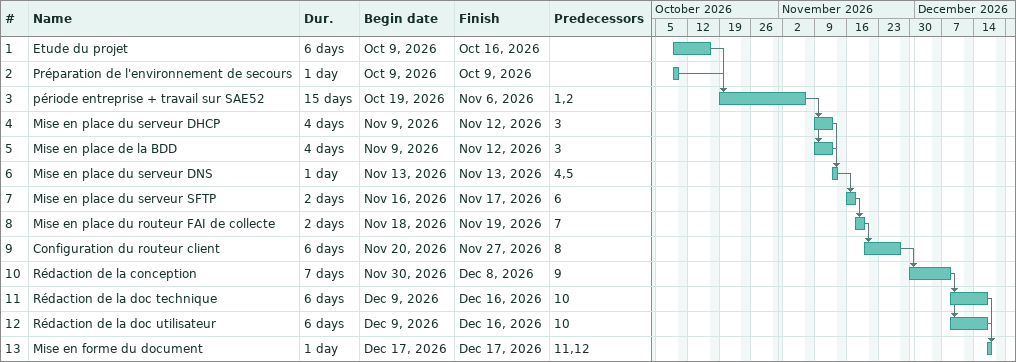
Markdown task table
| ID | Task | Duration | Start | Finish | Predecessors |
|---|---|---|---|---|---|
| 1 | Etude du projet | 6d | 2026-10-09 | 2026-10-16 |  |
| 2 | Préparation de l'environnement de secours | 1d | 2026-10-09 | 2026-10-09 |  |
| 3 | période entreprise + travail sur SAE52 | 15d | 2026-10-19 | 2026-11-06 | 1, 2 |
| 4 | Mise en place du serveur DHCP | 4d | 2026-11-09 | 2026-11-12 | 3 |
| 5 | Mise en place de la BDD | 4d | 2026-11-09 | 2026-11-12 | 3 |
| 6 | Mise en place du serveur DNS | 1d | 2026-11-13 | 2026-11-13 | 4, 5 |
| 7 | Mise en place du serveur SFTP | 2d | 2026-11-16 | 2026-11-17 | 6 |
| 8 | Mise en place du routeur FAI de collecte | 2d | 2026-11-18 | 2026-11-19 | 7 |
| 9 | Configuration du routeur client | 6d | 2026-11-20 | 2026-11-27 | 8 |
| 10 | Rédaction de la conception | 7d | 2026-11-30 | 2026-12-08 | 9 |
| 11 | Rédaction de la doc technique | 6d | 2026-12-09 | 2026-12-16 | 10 |
| 12 | Rédaction de la doc utilisateur | 6d | 2026-12-09 | 2026-12-16 | 10 |
| 13 | Mise en forme du document | 1d | 2026-12-17 | 2026-12-17 | 11, 12 |
